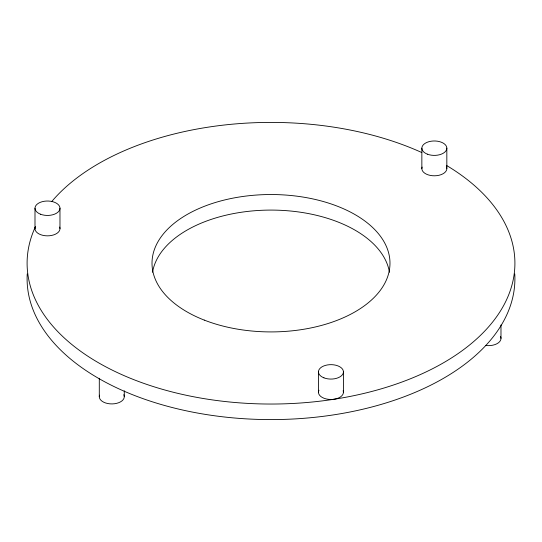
<?xml version="1.0" encoding="UTF-8"?>
<svg xmlns="http://www.w3.org/2000/svg" width="542" height="542" viewBox="0 0 542 542"><rect width="100%" height="100%" fill="white"/><g stroke="black" fill="none" stroke-linecap="round" stroke-linejoin="round"><path stroke-width="0.81" d="M500.984 324.97L500.984 338.398M446.832 148.149L446.832 168.548M421.852 148.223L421.852 168.623M343.438 371.832L343.438 392.232M318.452 371.9L318.452 392.3M124.281 390.802L124.281 396.669M99.294 378.282L99.294 396.744M59.972 208.196L59.972 228.595M34.993 208.263L34.993 228.663M59.674 227.051A12.493 7.215 0 0 1 47.229 235.845A12.493 7.215 0 0 1 35.42 226.766A243.9 140.812 0 0 0 332.097 399.549A243.9 140.812 0 0 0 446.391 165.371M51.619 201.685A243.9 140.812 0 0 1 421.812 152.553M343.147 390.735A12.493 7.215 0 0 1 330.498 399.474A12.493 7.215 0 0 1 318.96 390.233M446.405 166.712A12.493 7.215 0 0 1 434.65 175.798A12.493 7.215 0 0 1 422.13 167.058M500.476 336.399A12.493 7.215 0 0 1 485.835 345.478M123.772 394.678A12.493 7.215 0 0 1 112.235 403.912A12.493 7.215 0 0 1 99.579 395.172M514.758 273.927A243.9 140.812 0 0 1 271 419.589A243.9 140.812 0 0 1 27.242 273.927M152.553 272.247A118.983 68.692 0 0 1 271 210.086A118.983 68.692 0 0 1 389.447 272.247M40.481 214.205A12.493 7.215 0 0 0 59.945 208.745A12.493 7.215 0 0 0 42.025 201.746A12.493 7.215 0 0 0 40.481 214.205M323.94 377.842A12.493 7.215 0 0 0 343.404 372.381A12.493 7.215 0 0 0 325.485 365.376A12.493 7.215 0 0 0 323.94 377.842M427.34 154.158A12.493 7.215 0 0 0 446.804 148.698A12.493 7.215 0 0 0 428.885 141.699A12.493 7.215 0 0 0 427.34 154.158M204.307 320.112A118.983 68.692 0 0 0 389.678 268.121A118.983 68.692 0 0 0 219.009 201.434A118.983 68.692 0 0 0 204.307 320.112"/></g></svg>
